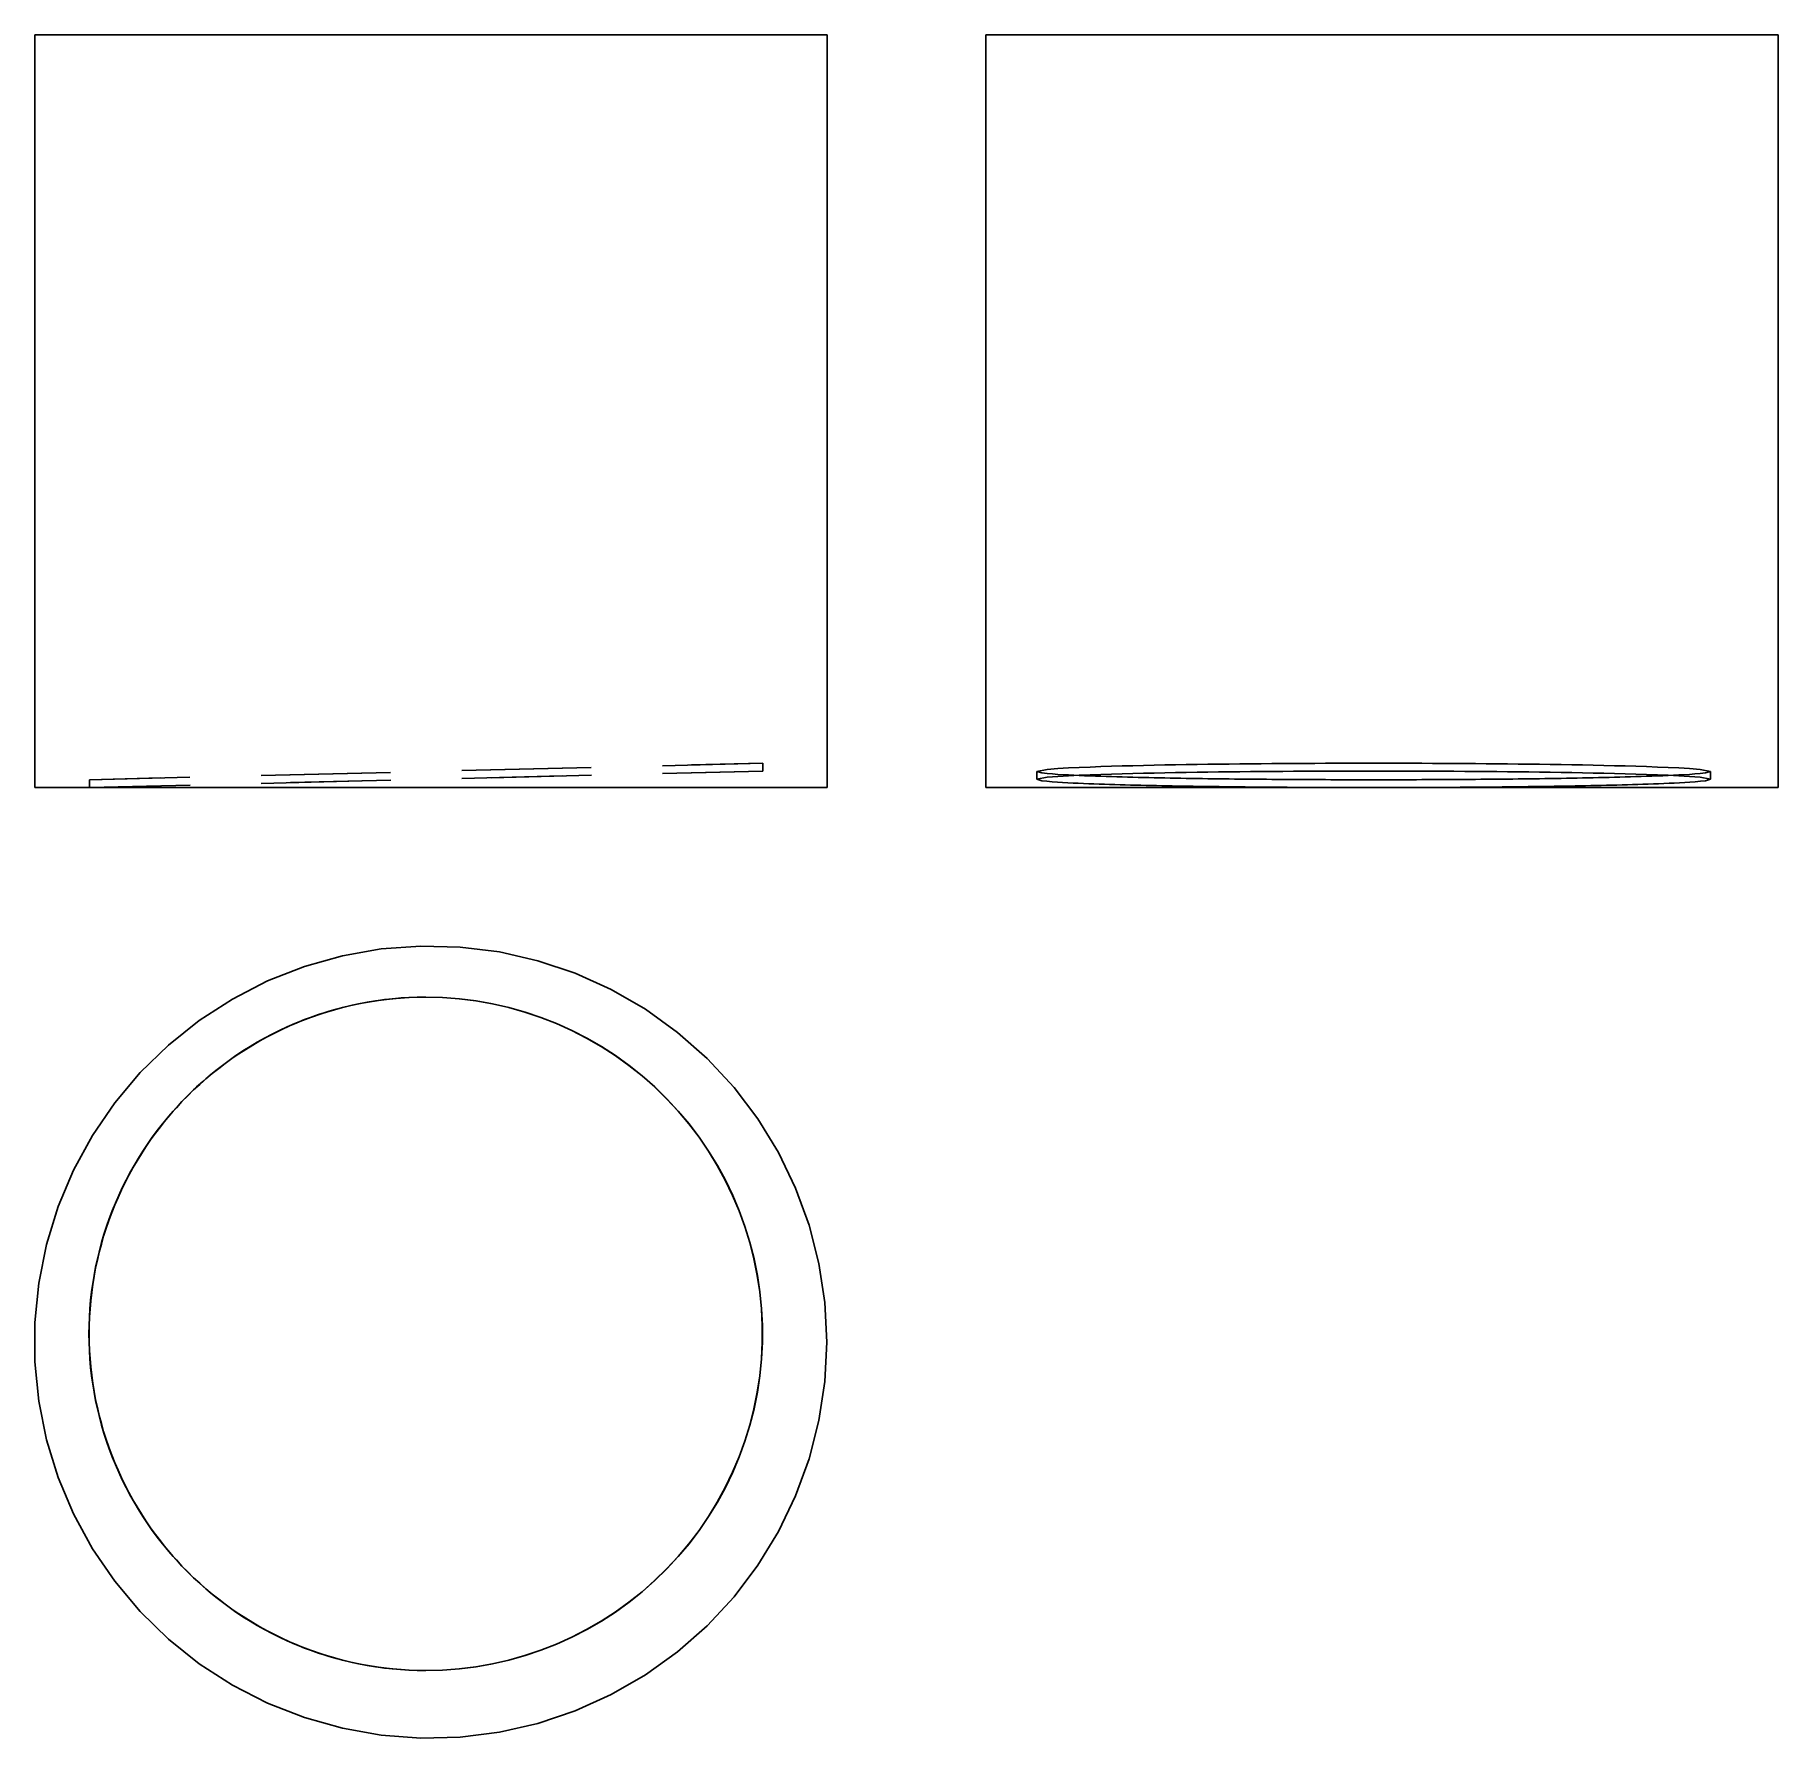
# Model space of a CAD drawing. Extents: x 0 to 1.74, y 0 to 1.7.
import ezdxf

# ---------------------------------------------------------------- set-up
doc = ezdxf.new("R2010")
doc.units = 0
doc.linetypes.add('HIDDEN', pattern=[0.039474, 0.026329, -0.013145])
for name, color, linetype in [('FRONT', 7, 'CONTINUOUS'), ('FRONT_HID', 7, 'HIDDEN'), ('LEFT', 7, 'CONTINUOUS'), ('LEFT_HID', 7, 'HIDDEN'), ('TOP', 7, 'CONTINUOUS'), ('TOP_HID', 7, 'HIDDEN')]:
    doc.layers.add(name, color=color, linetype=linetype)

msp = doc.modelspace()

# ---------------------------------------------------------------- linework, layer by layer
at = {"layer": 'FRONT'}
for p, q in [((0.789474, 1.697123), (0, 1.697123)), ((0, 1.697123), (0, 0.947123)), ((0.789474, 0.947123), (0.789474, 1.697123)), ((0.789474, 0.947123), (0, 0.947123))]:
    msp.add_line(p, q, dxfattribs=at)
at = {"layer": 'FRONT_HID', "linetype": 'HIDDEN'}
for p, q in [((0.054395, 0.954931), (0.725245, 0.971399)), ((0.725245, 0.971399), (0.054395, 0.954931)), ((0.054688, 0.947123), (0.725437, 0.963589)), ((0.725437, 0.963589), (0.054688, 0.947123)), ((0.725245, 0.971399), (0.725437, 0.963589)), ((0.054586, 0.947123), (0.054395, 0.954931)), ((0.054687, 0.947123), (0.054586, 0.947123)), ((0.054586, 0.947123), (0.054687, 0.947123))]:
    msp.add_line(p, q, dxfattribs=at)
at = {"layer": 'LEFT'}
for p, q in [((0.947368, 1.697123), (1.736842, 1.697123)), ((0.947368, 1.697123), (0.947368, 0.947123)), ((1.736842, 1.697123), (1.736842, 0.947123)), ((0.947368, 0.947123), (1.736842, 0.947123))]:
    msp.add_line(p, q, dxfattribs=at)
at = {"layer": 'LEFT_HID', "linetype": 'HIDDEN'}
for p, q in [((1.342105, 1.697123), (0.947368, 1.697123)), ((1.736842, 1.697123), (1.342105, 1.697123)), ((0.998345, 0.963165), (1.008659, 0.965191)), ((1.003361, 0.961746), (0.998345, 0.963165)), ((0.998345, 0.963165), (0.998345, 0.955355)), ((0.998345, 0.955355), (1.008659, 0.957381)), ((1.003231, 0.953955), (0.998345, 0.955355)), ((1.008659, 0.961139), (1.003361, 0.961746)), ((1.008659, 0.965191), (1.019292, 0.966029)), ((1.013972, 0.960681), (1.008659, 0.961139)), ((1.008659, 0.957381), (1.019292, 0.958219)), ((1.019292, 0.960301), (1.013972, 0.960681)), ((1.019292, 0.966029), (1.02994, 0.966653)), ((1.024615, 0.959971), (1.019292, 0.960301)), ((1.019292, 0.958219), (1.02994, 0.958843)), ((1.02994, 0.959677), (1.024615, 0.959971)), ((1.02994, 0.966653), (1.040594, 0.967165)), ((1.035266, 0.95941), (1.02994, 0.959677)), ((1.02994, 0.958843), (1.040594, 0.959355)), ((1.040594, 0.959165), (1.035266, 0.95941)), ((1.040594, 0.967165), (1.051251, 0.967603)), ((1.040594, 0.959355), (1.051251, 0.959793)), ((1.045922, 0.958938), (1.040594, 0.959165)), ((1.051251, 0.958727), (1.045922, 0.958938)), ((1.051251, 0.967603), (1.061911, 0.967987)), ((1.051251, 0.959793), (1.061911, 0.960177)), ((1.056581, 0.958529), (1.051251, 0.958727)), ((1.061911, 0.958342), (1.056581, 0.958529)), ((1.061911, 0.967987), (1.072572, 0.96833)), ((1.061911, 0.960177), (1.072572, 0.96052)), ((1.067241, 0.958166), (1.061911, 0.958342)), ((1.072572, 0.958), (1.067241, 0.958166)), ((1.072572, 0.96833), (1.083234, 0.968639)), ((1.072572, 0.96052), (1.083234, 0.960829)), ((1.077902, 0.957841), (1.072572, 0.958)), ((1.083234, 0.957691), (1.077902, 0.957841)), ((1.083234, 0.968639), (1.093896, 0.96892)), ((1.083234, 0.960829), (1.093896, 0.96111)), ((1.088565, 0.957547), (1.083234, 0.957691)), ((1.093896, 0.95741), (1.088565, 0.957547)), ((1.093896, 0.96892), (1.10456, 0.969176)), ((1.093896, 0.96111), (1.10456, 0.961366)), ((1.099228, 0.957279), (1.093896, 0.95741)), ((1.104559, 0.957154), (1.099228, 0.957279)), ((1.109891, 0.957034), (1.104559, 0.957154)), ((1.10456, 0.969176), (1.115223, 0.969411)), ((1.10456, 0.961366), (1.115223, 0.961601)), ((1.115223, 0.956919), (1.109891, 0.957034)), ((1.115223, 0.969411), (1.125887, 0.969626)), ((1.115223, 0.961601), (1.125887, 0.961816)), ((1.120555, 0.956809), (1.115223, 0.956919)), ((1.125887, 0.956704), (1.120555, 0.956809)), ((1.125887, 0.969626), (1.136552, 0.969825)), ((1.125887, 0.961816), (1.136552, 0.962015)), ((1.13122, 0.956602), (1.125887, 0.956704)), ((1.136552, 0.956505), (1.13122, 0.956602)), ((1.136552, 0.969825), (1.147217, 0.970007)), ((1.136552, 0.962015), (1.147217, 0.962197)), ((1.141884, 0.956412), (1.136552, 0.956505)), ((1.147217, 0.956322), (1.141884, 0.956412)), ((1.147217, 0.970007), (1.157882, 0.970176)), ((1.147217, 0.962197), (1.157882, 0.962365)), ((1.152549, 0.956237), (1.147217, 0.956322)), ((1.157882, 0.956154), (1.152549, 0.956237)), ((1.157882, 0.970176), (1.168547, 0.97033)), ((1.157882, 0.962365), (1.168547, 0.96252)), ((1.163214, 0.956075), (1.157882, 0.956154)), ((1.168547, 0.956), (1.163214, 0.956075)), ((1.168547, 0.97033), (1.179213, 0.970472)), ((1.168547, 0.96252), (1.179213, 0.962662)), ((1.17388, 0.955927), (1.168547, 0.956)), ((1.179212, 0.955858), (1.17388, 0.955927)), ((1.184545, 0.955791), (1.179212, 0.955858)), ((1.179213, 0.970472), (1.189878, 0.970602)), ((1.179213, 0.962662), (1.189878, 0.962792)), ((1.189878, 0.955728), (1.184545, 0.955791)), ((1.189878, 0.970602), (1.200544, 0.970721)), ((1.189878, 0.962792), (1.200544, 0.962911)), ((1.195211, 0.955667), (1.189878, 0.955728)), ((1.200544, 0.955609), (1.195211, 0.955667)), ((1.200544, 0.970721), (1.21121, 0.970829)), ((1.200544, 0.962911), (1.21121, 0.963019)), ((1.205877, 0.955553), (1.200544, 0.955609)), ((1.21121, 0.955501), (1.205877, 0.955553)), ((1.21121, 0.970829), (1.221876, 0.970927)), ((1.21121, 0.963019), (1.221876, 0.963117)), ((1.216543, 0.955451), (1.21121, 0.955501)), ((1.221876, 0.955403), (1.216543, 0.955451)), ((1.221876, 0.970927), (1.232542, 0.971015)), ((1.221876, 0.963117), (1.232542, 0.963205)), ((1.227209, 0.955358), (1.221876, 0.955403)), ((1.232542, 0.955315), (1.227209, 0.955358)), ((1.232542, 0.971015), (1.243208, 0.971093)), ((1.232542, 0.963205), (1.243208, 0.963283)), ((1.237875, 0.955275), (1.232542, 0.955315)), ((1.243208, 0.955237), (1.237875, 0.955275)), ((1.243208, 0.971093), (1.253874, 0.971162)), ((1.243208, 0.963283), (1.253874, 0.963352)), ((1.253874, 0.971162), (1.26454, 0.971221)), ((1.253874, 0.963352), (1.26454, 0.963411)), ((1.26454, 0.971221), (1.275206, 0.971272)), ((1.26454, 0.963411), (1.275206, 0.963462)), ((1.275206, 0.971272), (1.285872, 0.971314)), ((1.275206, 0.963462), (1.285872, 0.963504)), ((1.285872, 0.971314), (1.296539, 0.971348)), ((1.285872, 0.963504), (1.296539, 0.963538)), ((1.296539, 0.971348), (1.307205, 0.971373)), ((1.296539, 0.963538), (1.307205, 0.963563)), ((1.307205, 0.971373), (1.317871, 0.97139)), ((1.307205, 0.963563), (1.317871, 0.96358)), ((1.317871, 0.97139), (1.328538, 0.971398)), ((1.317871, 0.96358), (1.328538, 0.963588)), ((1.328538, 0.971398), (1.339204, 0.971398)), ((1.328538, 0.963588), (1.339204, 0.963588)), ((1.339204, 0.971398), (1.349871, 0.97139)), ((1.339204, 0.963588), (1.349871, 0.96358)), ((1.349871, 0.97139), (1.360537, 0.971373)), ((1.349871, 0.96358), (1.360537, 0.963563)), ((1.360537, 0.971373), (1.371203, 0.971348)), ((1.360537, 0.963563), (1.371203, 0.963538)), ((1.371203, 0.971348), (1.38187, 0.971314)), ((1.371203, 0.963538), (1.38187, 0.963504)), ((1.38187, 0.971314), (1.392536, 0.971272)), ((1.38187, 0.963504), (1.392536, 0.963462)), ((1.392536, 0.971272), (1.403202, 0.971221)), ((1.392536, 0.963462), (1.403202, 0.963411)), ((1.403202, 0.971221), (1.413868, 0.971162)), ((1.403202, 0.963411), (1.413868, 0.963352)), ((1.413868, 0.971162), (1.424534, 0.971093)), ((1.413868, 0.963352), (1.424534, 0.963283)), ((1.424534, 0.971093), (1.435201, 0.971015)), ((1.424534, 0.963283), (1.435201, 0.963205)), ((1.429867, 0.955275), (1.424534, 0.955237)), ((1.435201, 0.955315), (1.429867, 0.955275)), ((1.435201, 0.971015), (1.445867, 0.970927)), ((1.435201, 0.963205), (1.445867, 0.963117)), ((1.440534, 0.955358), (1.435201, 0.955315)), ((1.445867, 0.955403), (1.440534, 0.955358)), ((1.445867, 0.970927), (1.456532, 0.970829)), ((1.445867, 0.963117), (1.456532, 0.963019)), ((1.451199, 0.955451), (1.445867, 0.955403)), ((1.456532, 0.955501), (1.451199, 0.955451)), ((1.456532, 0.970829), (1.467198, 0.970721)), ((1.456532, 0.963019), (1.467198, 0.962911)), ((1.461865, 0.955553), (1.456532, 0.955501)), ((1.467198, 0.955609), (1.461865, 0.955553)), ((1.467198, 0.970721), (1.477864, 0.970602)), ((1.467198, 0.962911), (1.477864, 0.962792)), ((1.472531, 0.955667), (1.467198, 0.955609)), ((1.477864, 0.955728), (1.472531, 0.955667)), ((1.477864, 0.970602), (1.48853, 0.970472)), ((1.477864, 0.962792), (1.48853, 0.962662)), ((1.483197, 0.955791), (1.477864, 0.955728)), ((1.48853, 0.955858), (1.483197, 0.955791)), ((1.48853, 0.970472), (1.499195, 0.97033)), ((1.48853, 0.962662), (1.499195, 0.96252)), ((1.493862, 0.955927), (1.48853, 0.955858)), ((1.499195, 0.956), (1.493862, 0.955927)), ((1.499195, 0.97033), (1.50986, 0.970176)), ((1.499195, 0.96252), (1.50986, 0.962365)), ((1.504528, 0.956075), (1.499195, 0.956)), ((1.50986, 0.956154), (1.504528, 0.956075)), ((1.50986, 0.970176), (1.520525, 0.970007)), ((1.50986, 0.962365), (1.520525, 0.962197)), ((1.515193, 0.956237), (1.50986, 0.956154)), ((1.520525, 0.956322), (1.515193, 0.956237)), ((1.520525, 0.970007), (1.53119, 0.969825)), ((1.520525, 0.962197), (1.53119, 0.962015)), ((1.525858, 0.956412), (1.520525, 0.956322)), ((1.53119, 0.956505), (1.525858, 0.956412)), ((1.53119, 0.969825), (1.541855, 0.969626)), ((1.53119, 0.962015), (1.541855, 0.961816)), ((1.536522, 0.956602), (1.53119, 0.956505)), ((1.541855, 0.956704), (1.536522, 0.956602)), ((1.541855, 0.969626), (1.552519, 0.969411)), ((1.541855, 0.961816), (1.552519, 0.961601)), ((1.547187, 0.956809), (1.541855, 0.956704)), ((1.552519, 0.956919), (1.547187, 0.956809)), ((1.552519, 0.969411), (1.563183, 0.969176)), ((1.552519, 0.961601), (1.563183, 0.961366)), ((1.557851, 0.957034), (1.552519, 0.956919)), ((1.563183, 0.957154), (1.557851, 0.957034)), ((1.563183, 0.969176), (1.573846, 0.96892)), ((1.563183, 0.961366), (1.573846, 0.96111)), ((1.568514, 0.957279), (1.563183, 0.957154)), ((1.573846, 0.95741), (1.568514, 0.957279)), ((1.573846, 0.96892), (1.584509, 0.968639)), ((1.573846, 0.96111), (1.584509, 0.960829)), ((1.579177, 0.957547), (1.573846, 0.95741)), ((1.584509, 0.957691), (1.579177, 0.957547)), ((1.584509, 0.968639), (1.59517, 0.96833)), ((1.584509, 0.960829), (1.59517, 0.96052)), ((1.58984, 0.957841), (1.584509, 0.957691)), ((1.59517, 0.958), (1.58984, 0.957841)), ((1.59517, 0.96833), (1.605831, 0.967987)), ((1.59517, 0.96052), (1.605831, 0.960177)), ((1.600501, 0.958166), (1.59517, 0.958)), ((1.605831, 0.958342), (1.600501, 0.958166)), ((1.605831, 0.967987), (1.616491, 0.967603)), ((1.605831, 0.960177), (1.616491, 0.959793)), ((1.611161, 0.958529), (1.605831, 0.958342)), ((1.616491, 0.958727), (1.611161, 0.958529)), ((1.616491, 0.967603), (1.627148, 0.967165)), ((1.616491, 0.959793), (1.627148, 0.959355)), ((1.62182, 0.958938), (1.616491, 0.958727)), ((1.627148, 0.959165), (1.62182, 0.958938)), ((1.627148, 0.967165), (1.637802, 0.966653)), ((1.632476, 0.95941), (1.627148, 0.959165)), ((1.627148, 0.959355), (1.637802, 0.958843)), ((1.637802, 0.959677), (1.632476, 0.95941)), ((1.637802, 0.966653), (1.64845, 0.966029)), ((1.643127, 0.959971), (1.637802, 0.959677)), ((1.637802, 0.958843), (1.64845, 0.958219)), ((1.64845, 0.960301), (1.643127, 0.959971)), ((1.64845, 0.966029), (1.659083, 0.965191)), ((1.65377, 0.960681), (1.64845, 0.960301)), ((1.64845, 0.958219), (1.659083, 0.957381)), ((1.659083, 0.961139), (1.65377, 0.960681)), ((1.659083, 0.965191), (1.669397, 0.963165)), ((1.664381, 0.961746), (1.659083, 0.961139)), ((1.659083, 0.957381), (1.669397, 0.955355)), ((1.669397, 0.963165), (1.664381, 0.961746)), ((1.669397, 0.955355), (1.664511, 0.953955)), ((1.669397, 0.963165), (1.669397, 0.955355)), ((1.342105, 0.947123), (0.947368, 0.947123)), ((1.008399, 0.953354), (1.003231, 0.953955)), ((1.013581, 0.952902), (1.008399, 0.953354)), ((1.01877, 0.952526), (1.013581, 0.952902)), ((1.023963, 0.952199), (1.01877, 0.952526)), ((1.029157, 0.951908), (1.023963, 0.952199)), ((1.034353, 0.951644), (1.029157, 0.951908)), ((1.039549, 0.951401), (1.034353, 0.951644)), ((1.044747, 0.951177), (1.039549, 0.951401)), ((1.049945, 0.950967), (1.044747, 0.951177)), ((1.055144, 0.950771), (1.049945, 0.950967)), ((1.060343, 0.950586), (1.055144, 0.950771)), ((1.065543, 0.950411), (1.060343, 0.950586)), ((1.070743, 0.950246), (1.065543, 0.950411)), ((1.075943, 0.950088), (1.070743, 0.950246)), ((1.081143, 0.949939), (1.075943, 0.950088)), ((1.086344, 0.949796), (1.081143, 0.949939)), ((1.091544, 0.94966), (1.086344, 0.949796)), ((1.096745, 0.949529), (1.091544, 0.94966)), ((1.101946, 0.949404), (1.096745, 0.949529)), ((1.107147, 0.949285), (1.101946, 0.949404)), ((1.112348, 0.94917), (1.107147, 0.949285)), ((1.11755, 0.94906), (1.112348, 0.94917)), ((1.122751, 0.948955), (1.11755, 0.94906)), ((1.127953, 0.948854), (1.122751, 0.948955)), ((1.133154, 0.948756), (1.127953, 0.948854)), ((1.138356, 0.948663), (1.133154, 0.948756)), ((1.143558, 0.948573), (1.138356, 0.948663)), ((1.148759, 0.948487), (1.143558, 0.948573)), ((1.153961, 0.948404), (1.148759, 0.948487)), ((1.159163, 0.948325), (1.153961, 0.948404)), ((1.164365, 0.948249), (1.159163, 0.948325)), ((1.169567, 0.948175), (1.164365, 0.948249)), ((1.174769, 0.948105), (1.169567, 0.948175)), ((1.179971, 0.948038), (1.174769, 0.948105)), ((1.185173, 0.947973), (1.179971, 0.948038)), ((1.190375, 0.947912), (1.185173, 0.947973)), ((1.195577, 0.947853), (1.190375, 0.947912)), ((1.20078, 0.947796), (1.195577, 0.947853)), ((1.205982, 0.947742), (1.20078, 0.947796)), ((1.211184, 0.947691), (1.205982, 0.947742)), ((1.216386, 0.947642), (1.211184, 0.947691)), ((1.221589, 0.947595), (1.216386, 0.947642)), ((1.226791, 0.947551), (1.221589, 0.947595)), ((1.231993, 0.947509), (1.226791, 0.947551)), ((1.237195, 0.94747), (1.231993, 0.947509)), ((1.242398, 0.947432), (1.237195, 0.94747)), ((1.2476, 0.947397), (1.242398, 0.947432)), ((1.248541, 0.955201), (1.243208, 0.955237)), ((1.252803, 0.947365), (1.2476, 0.947397)), ((1.253874, 0.955168), (1.248541, 0.955201)), ((1.258005, 0.947334), (1.252803, 0.947365)), ((1.259207, 0.955137), (1.253874, 0.955168)), ((1.263207, 0.947305), (1.258005, 0.947334)), ((1.26454, 0.955108), (1.259207, 0.955137)), ((1.26841, 0.947279), (1.263207, 0.947305)), ((1.269873, 0.955082), (1.26454, 0.955108)), ((1.273612, 0.947254), (1.26841, 0.947279)), ((1.275206, 0.955058), (1.269873, 0.955082)), ((1.278815, 0.947232), (1.273612, 0.947254)), ((1.280539, 0.955035), (1.275206, 0.955058)), ((1.284017, 0.947212), (1.278815, 0.947232)), ((1.285872, 0.955015), (1.280539, 0.955035)), ((1.28922, 0.947194), (1.284017, 0.947212)), ((1.291206, 0.954998), (1.285872, 0.955015)), ((1.294422, 0.947178), (1.28922, 0.947194)), ((1.296539, 0.954982), (1.291206, 0.954998)), ((1.299624, 0.947164), (1.294422, 0.947178)), ((1.301872, 0.954968), (1.296539, 0.954982)), ((1.304827, 0.947151), (1.299624, 0.947164)), ((1.307205, 0.954957), (1.301872, 0.954968)), ((1.310029, 0.947141), (1.304827, 0.947151)), ((1.312538, 0.954947), (1.307205, 0.954957)), ((1.315232, 0.947133), (1.310029, 0.947141)), ((1.317871, 0.95494), (1.312538, 0.954947)), ((1.320434, 0.947127), (1.315232, 0.947133)), ((1.323205, 0.954935), (1.317871, 0.95494)), ((1.325637, 0.947123), (1.320434, 0.947127)), ((1.328538, 0.954932), (1.323205, 0.954935)), ((1.325637, 0.947123), (1.333871, 0.947123)), ((1.342105, 0.947123), (1.325637, 0.947123)), ((1.333871, 0.954931), (1.328538, 0.954932)), ((1.339204, 0.954932), (1.333871, 0.954931)), ((1.333871, 0.947123), (1.342105, 0.947123)), ((1.344537, 0.954935), (1.339204, 0.954932)), ((1.347308, 0.947127), (1.342105, 0.947123)), ((1.736842, 0.947123), (1.342105, 0.947123)), ((1.349871, 0.95494), (1.344537, 0.954935)), ((1.35251, 0.947133), (1.347308, 0.947127)), ((1.355204, 0.954947), (1.349871, 0.95494)), ((1.357713, 0.947141), (1.35251, 0.947133)), ((1.360537, 0.954957), (1.355204, 0.954947)), ((1.362915, 0.947151), (1.357713, 0.947141)), ((1.36587, 0.954968), (1.360537, 0.954957)), ((1.368118, 0.947164), (1.362915, 0.947151)), ((1.371203, 0.954982), (1.36587, 0.954968)), ((1.37332, 0.947178), (1.368118, 0.947164)), ((1.376536, 0.954998), (1.371203, 0.954982)), ((1.378523, 0.947194), (1.37332, 0.947178)), ((1.38187, 0.955015), (1.376536, 0.954998)), ((1.383725, 0.947212), (1.378523, 0.947194)), ((1.387203, 0.955035), (1.38187, 0.955015)), ((1.388927, 0.947232), (1.383725, 0.947212)), ((1.392536, 0.955058), (1.387203, 0.955035)), ((1.39413, 0.947254), (1.388927, 0.947232)), ((1.397869, 0.955082), (1.392536, 0.955058)), ((1.399332, 0.947279), (1.39413, 0.947254)), ((1.403202, 0.955108), (1.397869, 0.955082)), ((1.404535, 0.947305), (1.399332, 0.947279)), ((1.408535, 0.955137), (1.403202, 0.955108)), ((1.409737, 0.947334), (1.404535, 0.947305)), ((1.413868, 0.955168), (1.408535, 0.955137)), ((1.414939, 0.947365), (1.409737, 0.947334)), ((1.419201, 0.955201), (1.413868, 0.955168)), ((1.420142, 0.947397), (1.414939, 0.947365)), ((1.424534, 0.955237), (1.419201, 0.955201)), ((1.425344, 0.947432), (1.420142, 0.947397)), ((1.430547, 0.94747), (1.425344, 0.947432)), ((1.435749, 0.947509), (1.430547, 0.94747)), ((1.440951, 0.947551), (1.435749, 0.947509)), ((1.446154, 0.947595), (1.440951, 0.947551)), ((1.451356, 0.947642), (1.446154, 0.947595)), ((1.456558, 0.947691), (1.451356, 0.947642)), ((1.46176, 0.947742), (1.456558, 0.947691)), ((1.466962, 0.947796), (1.46176, 0.947742)), ((1.472165, 0.947853), (1.466962, 0.947796)), ((1.477367, 0.947912), (1.472165, 0.947853)), ((1.482569, 0.947973), (1.477367, 0.947912)), ((1.487771, 0.948038), (1.482569, 0.947973)), ((1.492973, 0.948105), (1.487771, 0.948038)), ((1.498175, 0.948175), (1.492973, 0.948105)), ((1.503377, 0.948249), (1.498175, 0.948175)), ((1.508579, 0.948325), (1.503377, 0.948249)), ((1.513781, 0.948404), (1.508579, 0.948325)), ((1.518983, 0.948487), (1.513781, 0.948404)), ((1.524184, 0.948573), (1.518983, 0.948487)), ((1.529386, 0.948663), (1.524184, 0.948573)), ((1.534588, 0.948756), (1.529386, 0.948663)), ((1.539789, 0.948854), (1.534588, 0.948756)), ((1.544991, 0.948955), (1.539789, 0.948854)), ((1.550192, 0.94906), (1.544991, 0.948955)), ((1.555394, 0.94917), (1.550192, 0.94906)), ((1.560595, 0.949285), (1.555394, 0.94917)), ((1.565796, 0.949404), (1.560595, 0.949285)), ((1.570997, 0.949529), (1.565796, 0.949404)), ((1.576198, 0.94966), (1.570997, 0.949529)), ((1.581398, 0.949796), (1.576198, 0.94966)), ((1.586599, 0.949939), (1.581398, 0.949796)), ((1.591799, 0.950088), (1.586599, 0.949939)), ((1.596999, 0.950246), (1.591799, 0.950088)), ((1.602199, 0.950411), (1.596999, 0.950246)), ((1.607399, 0.950586), (1.602199, 0.950411)), ((1.612598, 0.950771), (1.607399, 0.950586)), ((1.617797, 0.950967), (1.612598, 0.950771)), ((1.622995, 0.951177), (1.617797, 0.950967)), ((1.628193, 0.951401), (1.622995, 0.951177)), ((1.633389, 0.951644), (1.628193, 0.951401)), ((1.638585, 0.951908), (1.633389, 0.951644)), ((1.64378, 0.952199), (1.638585, 0.951908)), ((1.648972, 0.952526), (1.64378, 0.952199)), ((1.654161, 0.952902), (1.648972, 0.952526)), ((1.659343, 0.953354), (1.654161, 0.952902)), ((1.664511, 0.953955), (1.659343, 0.953354))]:
    msp.add_line(p, q, dxfattribs=at)
at = {"layer": 'TOP'}
for p, q in [((0.345163, 0.786288), (0.306409, 0.779454)), ((0.384405, 0.789228), (0.345163, 0.786288)), ((0.423745, 0.788247), (0.384405, 0.789228)), ((0.462791, 0.783354), (0.423745, 0.788247)), ((0.501157, 0.774597), (0.462791, 0.783354)), ((0.268528, 0.768796), (0.231896, 0.754419)), ((0.306409, 0.779454), (0.268528, 0.768796)), ((0.53846, 0.762064), (0.501157, 0.774597)), ((0.231896, 0.754419), (0.196878, 0.736466)), ((0.574329, 0.745879), (0.53846, 0.762064)), ((0.196878, 0.736466), (0.163821, 0.715116)), ((0.608409, 0.726203), (0.574329, 0.745879)), ((0.163821, 0.715116), (0.133054, 0.69058)), ((0.640361, 0.703232), (0.608409, 0.726203)), ((0.669866, 0.677193), (0.640361, 0.703232)), ((0.133054, 0.69058), (0.104884, 0.663103)), ((0.104884, 0.663103), (0.079589, 0.632958)), ((0.696632, 0.648346), (0.669866, 0.677193)), ((0.720393, 0.616977), (0.696632, 0.648346)), ((0.079589, 0.632958), (0.057421, 0.600444)), ((0.740913, 0.583399), (0.720393, 0.616977)), ((0.057421, 0.600444), (0.038601, 0.565884)), ((0.757987, 0.547944), (0.740913, 0.583399)), ((0.038601, 0.565884), (0.023315, 0.529622)), ((0.771446, 0.510965), (0.757987, 0.547944)), ((0.023315, 0.529622), (0.011716, 0.492018)), ((0.781156, 0.47283), (0.771446, 0.510965)), ((0.011716, 0.492018), (0.003918, 0.453447)), ((0.787021, 0.433917), (0.781156, 0.47283)), ((0.003918, 0.453447), (0, 0.41429)), ((0.788983, 0.394614), (0.787021, 0.433917)), ((0, 0.41429), (0, 0.374938)), ((0.787021, 0.355311), (0.788983, 0.394614)), ((0, 0.374938), (0.003918, 0.335782)), ((0.781156, 0.316399), (0.787021, 0.355311)), ((0.003918, 0.335782), (0.011716, 0.29721)), ((0.771446, 0.278263), (0.781156, 0.316399)), ((0.011716, 0.29721), (0.023315, 0.259606)), ((0.757987, 0.241285), (0.771446, 0.278263)), ((0.023315, 0.259606), (0.038601, 0.223344)), ((0.740913, 0.20583), (0.757987, 0.241285)), ((0.038601, 0.223344), (0.057421, 0.188784)), ((0.720393, 0.172251), (0.740913, 0.20583)), ((0.057421, 0.188784), (0.079589, 0.15627)), ((0.696632, 0.140882), (0.720393, 0.172251)), ((0.079589, 0.15627), (0.104884, 0.126125)), ((0.669866, 0.112035), (0.696632, 0.140882)), ((0.104884, 0.126125), (0.133054, 0.098648)), ((0.640361, 0.085996), (0.669866, 0.112035)), ((0.133054, 0.098648), (0.163821, 0.074112)), ((0.163821, 0.074112), (0.196878, 0.052762)), ((0.608409, 0.063025), (0.640361, 0.085996)), ((0.196878, 0.052762), (0.231896, 0.034809)), ((0.574329, 0.043349), (0.608409, 0.063025)), ((0.231896, 0.034809), (0.268528, 0.020432)), ((0.53846, 0.027164), (0.574329, 0.043349)), ((0.268528, 0.020432), (0.306409, 0.009774)), ((0.501157, 0.014631), (0.53846, 0.027164)), ((0.306409, 0.009774), (0.345163, 0.002941)), ((0.345163, 0.002941), (0.384405, 0)), ((0.384405, 0), (0.423745, 0.000981)), ((0.423745, 0.000981), (0.462791, 0.005874)), ((0.462791, 0.005874), (0.501157, 0.014631))]:
    msp.add_line(p, q, dxfattribs=at)
at = {"layer": 'TOP_HID', "linetype": 'HIDDEN'}
for p, q in [((0.306549, 0.727996), (0.314679, 0.72996)), ((0.308008, 0.728317), (0.316019, 0.73022)), ((0.314679, 0.72996), (0.322856, 0.73172)), ((0.316019, 0.73022), (0.324073, 0.731926)), ((0.322856, 0.73172), (0.331075, 0.733276)), ((0.324073, 0.731926), (0.332168, 0.733434)), ((0.331075, 0.733276), (0.339329, 0.734626)), ((0.332168, 0.733434), (0.340297, 0.734742)), ((0.339329, 0.734626), (0.347615, 0.73577)), ((0.340297, 0.734742), (0.348455, 0.735851)), ((0.347615, 0.73577), (0.355927, 0.736707)), ((0.348455, 0.735851), (0.356639, 0.736759)), ((0.355927, 0.736707), (0.364259, 0.737436)), ((0.356639, 0.736759), (0.364842, 0.737465)), ((0.364259, 0.737436), (0.372607, 0.737957)), ((0.364842, 0.737465), (0.37306, 0.73797)), ((0.372607, 0.737957), (0.380966, 0.73827)), ((0.37306, 0.73797), (0.381288, 0.738274)), ((0.380966, 0.73827), (0.389329, 0.738375)), ((0.381288, 0.738274), (0.389521, 0.738375)), ((0.389329, 0.738375), (0.406051, 0.737957)), ((0.389329, 0.738375), (0.389521, 0.738375)), ((0.389521, 0.738375), (0.406243, 0.737957)), ((0.406051, 0.737957), (0.422732, 0.736707)), ((0.406243, 0.737957), (0.422924, 0.736707)), ((0.422732, 0.736707), (0.439329, 0.734626)), ((0.422924, 0.736707), (0.439521, 0.734626)), ((0.439329, 0.734626), (0.455802, 0.73172)), ((0.439521, 0.734626), (0.455994, 0.73172)), ((0.455802, 0.73172), (0.47211, 0.727996)), ((0.455994, 0.73172), (0.472301, 0.727996)), ((0.253576, 0.709582), (0.261143, 0.712828)), ((0.259022, 0.712021), (0.266769, 0.715175)), ((0.261143, 0.712828), (0.268788, 0.715886)), ((0.266769, 0.715175), (0.274592, 0.718134)), ((0.268788, 0.715886), (0.276505, 0.718756)), ((0.274592, 0.718134), (0.282486, 0.720898)), ((0.276505, 0.718756), (0.28429, 0.721435)), ((0.282486, 0.720898), (0.290447, 0.723464)), ((0.28429, 0.721435), (0.292139, 0.723923)), ((0.290447, 0.723464), (0.29847, 0.725831)), ((0.292139, 0.723923), (0.300047, 0.726217)), ((0.29847, 0.725831), (0.306549, 0.727996)), ((0.300047, 0.726217), (0.308008, 0.728317)), ((0.47211, 0.727996), (0.488211, 0.723464)), ((0.472301, 0.727996), (0.488403, 0.723464)), ((0.488211, 0.723464), (0.504067, 0.718134)), ((0.488403, 0.723464), (0.504259, 0.718134)), ((0.504067, 0.718134), (0.519637, 0.712021)), ((0.504259, 0.718134), (0.519829, 0.712021)), ((0.217059, 0.690628), (0.224172, 0.694775)), ((0.221598, 0.693412), (0.228892, 0.697505)), ((0.224172, 0.694775), (0.231384, 0.698746)), ((0.228892, 0.697505), (0.236286, 0.701414)), ((0.231384, 0.698746), (0.238692, 0.70254)), ((0.236286, 0.701414), (0.243776, 0.705139)), ((0.238692, 0.70254), (0.246091, 0.706152)), ((0.243776, 0.705139), (0.251356, 0.708675)), ((0.246091, 0.706152), (0.253576, 0.709582)), ((0.251356, 0.708675), (0.259022, 0.712021)), ((0.519637, 0.712021), (0.534883, 0.705139)), ((0.519829, 0.712021), (0.535074, 0.705139)), ((0.534883, 0.705139), (0.549766, 0.697505)), ((0.535074, 0.705139), (0.549958, 0.697505)), ((0.549766, 0.697505), (0.564251, 0.689138)), ((0.549958, 0.697505), (0.564443, 0.689138)), ((0.193508, 0.675261), (0.200358, 0.68006)), ((0.196361, 0.677156), (0.20315, 0.681816)), ((0.200358, 0.68006), (0.207326, 0.684687)), ((0.20315, 0.681816), (0.21005, 0.686307)), ((0.207326, 0.684687), (0.214408, 0.689138)), ((0.21005, 0.686307), (0.217059, 0.690628)), ((0.214408, 0.689138), (0.221598, 0.693412)), ((0.564251, 0.689138), (0.578301, 0.68006)), ((0.564443, 0.689138), (0.578492, 0.68006)), ((0.578301, 0.68006), (0.59188, 0.670293)), ((0.578492, 0.68006), (0.592072, 0.670293)), ((0.170412, 0.656896), (0.176711, 0.662198)), ((0.173703, 0.65986), (0.180176, 0.665158)), ((0.176711, 0.662198), (0.183138, 0.667345)), ((0.180176, 0.665158), (0.186779, 0.670293)), ((0.183138, 0.667345), (0.189689, 0.672332)), ((0.186779, 0.670293), (0.193508, 0.675261)), ((0.189689, 0.672332), (0.196361, 0.677156)), ((0.59188, 0.670293), (0.604956, 0.65986)), ((0.592072, 0.670293), (0.605147, 0.65986)), ((0.149192, 0.637107), (0.155105, 0.643023)), ((0.152322, 0.640084), (0.158214, 0.645835)), ((0.155105, 0.643023), (0.161164, 0.648789)), ((0.158214, 0.645835), (0.164245, 0.65144)), ((0.161164, 0.648789), (0.167364, 0.654403)), ((0.164245, 0.65144), (0.170412, 0.656896)), ((0.167364, 0.654403), (0.173703, 0.65986)), ((0.604956, 0.65986), (0.617495, 0.648789)), ((0.605147, 0.65986), (0.617687, 0.648789)), ((0.617495, 0.648789), (0.629467, 0.637107)), ((0.617687, 0.648789), (0.629659, 0.637107)), ((0.135518, 0.621987), (0.140971, 0.628156)), ((0.137817, 0.624843), (0.143428, 0.631046)), ((0.140971, 0.628156), (0.146573, 0.63419)), ((0.143428, 0.631046), (0.149192, 0.637107)), ((0.146573, 0.63419), (0.152322, 0.640084)), ((0.629467, 0.637107), (0.640841, 0.624843)), ((0.629659, 0.637107), (0.641033, 0.624843)), ((0.120091, 0.602702), (0.125075, 0.609256)), ((0.121936, 0.605421), (0.127068, 0.612026)), ((0.125075, 0.609256), (0.130219, 0.615685)), ((0.127068, 0.612026), (0.132363, 0.618501)), ((0.130219, 0.615685), (0.135518, 0.621987)), ((0.132363, 0.618501), (0.137817, 0.624843)), ((0.640841, 0.624843), (0.651591, 0.612026)), ((0.641033, 0.624843), (0.651782, 0.612026)), ((0.651591, 0.612026), (0.661688, 0.59869)), ((0.651782, 0.612026), (0.66188, 0.59869)), ((0.107551, 0.584868), (0.112175, 0.591838)), ((0.110613, 0.589238), (0.115269, 0.596028)), ((0.112175, 0.591838), (0.116971, 0.59869)), ((0.115269, 0.596028), (0.120091, 0.602702)), ((0.116971, 0.59869), (0.121936, 0.605421)), ((0.661688, 0.59869), (0.671108, 0.584868)), ((0.66188, 0.59869), (0.671299, 0.584868)), ((0.097662, 0.568211), (0.101806, 0.575325)), ((0.098832, 0.570593), (0.103102, 0.577784)), ((0.101806, 0.575325), (0.106124, 0.582336)), ((0.103102, 0.577784), (0.107551, 0.584868)), ((0.106124, 0.582336), (0.110613, 0.589238)), ((0.671108, 0.584868), (0.679827, 0.570593)), ((0.671299, 0.584868), (0.680019, 0.570593)), ((0.087113, 0.54841), (0.090834, 0.555901)), ((0.089902, 0.553687), (0.093693, 0.560997)), ((0.090834, 0.555901), (0.094741, 0.563297)), ((0.093693, 0.560997), (0.097662, 0.568211)), ((0.094741, 0.563297), (0.098832, 0.570593)), ((0.679827, 0.570593), (0.687824, 0.555901)), ((0.680019, 0.570593), (0.688016, 0.555901)), ((0.687824, 0.555901), (0.695079, 0.540829)), ((0.688016, 0.555901), (0.695271, 0.540829)), ((0.079622, 0.531233), (0.082865, 0.538801)), ((0.080236, 0.533162), (0.083579, 0.540829)), ((0.082865, 0.538801), (0.086292, 0.546288)), ((0.083579, 0.540829), (0.087113, 0.54841)), ((0.086292, 0.546288), (0.089902, 0.553687)), ((0.695079, 0.540829), (0.701574, 0.525414)), ((0.695271, 0.540829), (0.701766, 0.525414)), ((0.073698, 0.51587), (0.076566, 0.523588)), ((0.074127, 0.51759), (0.077084, 0.525414)), ((0.076566, 0.523588), (0.079622, 0.531233)), ((0.077084, 0.525414), (0.080236, 0.533162)), ((0.701574, 0.525414), (0.707293, 0.509695)), ((0.701766, 0.525414), (0.707485, 0.509695)), ((0.068535, 0.500234), (0.071021, 0.508084)), ((0.068802, 0.501733), (0.071366, 0.509695)), ((0.071021, 0.508084), (0.073698, 0.51587)), ((0.071366, 0.509695), (0.074127, 0.51759)), ((0.707293, 0.509695), (0.712221, 0.49371)), ((0.707485, 0.509695), (0.712413, 0.49371)), ((0.064145, 0.484364), (0.066243, 0.492326)), ((0.064273, 0.48563), (0.066437, 0.49371)), ((0.066243, 0.492326), (0.068535, 0.500234)), ((0.066437, 0.49371), (0.068802, 0.501733)), ((0.712221, 0.49371), (0.716347, 0.477499)), ((0.712413, 0.49371), (0.716539, 0.477499)), ((0.058998, 0.461103), (0.060553, 0.469322)), ((0.060539, 0.468298), (0.062244, 0.476353)), ((0.060553, 0.469322), (0.062311, 0.477499)), ((0.062244, 0.476353), (0.064145, 0.484364)), ((0.062311, 0.477499), (0.064273, 0.48563)), ((0.716347, 0.477499), (0.71966, 0.461103)), ((0.716539, 0.477499), (0.719852, 0.461103)), ((0.056506, 0.444563), (0.057649, 0.452849)), ((0.056618, 0.443915), (0.057725, 0.452074)), ((0.057649, 0.452849), (0.058998, 0.461103)), ((0.057725, 0.452074), (0.059033, 0.460203)), ((0.059033, 0.460203), (0.060539, 0.468298)), ((0.71966, 0.461103), (0.722152, 0.444563)), ((0.719852, 0.461103), (0.722344, 0.444563)), ((0.054842, 0.427919), (0.05557, 0.436251)), ((0.055004, 0.427529), (0.055711, 0.435732)), ((0.05557, 0.436251), (0.056506, 0.444563)), ((0.055711, 0.435732), (0.056618, 0.443915)), ((0.722152, 0.444563), (0.723817, 0.427919)), ((0.722344, 0.444563), (0.724009, 0.427919)), ((0.054008, 0.411212), (0.054321, 0.41957)), ((0.054197, 0.411083), (0.0545, 0.419311)), ((0.054321, 0.41957), (0.054842, 0.427919)), ((0.0545, 0.419311), (0.055004, 0.427529)), ((0.723817, 0.427919), (0.72465, 0.411212)), ((0.724009, 0.427919), (0.724842, 0.411212)), ((0.053904, 0.402848), (0.054008, 0.411212)), ((0.054008, 0.394485), (0.053904, 0.402848)), ((0.054197, 0.411083), (0.054096, 0.402848)), ((0.054096, 0.402848), (0.054197, 0.394614)), ((0.054197, 0.394614), (0.054197, 0.411083)), ((0.72465, 0.411212), (0.72465, 0.394485)), ((0.724842, 0.411212), (0.724842, 0.394485)), ((0.054321, 0.386126), (0.054008, 0.394485)), ((0.0545, 0.386386), (0.054197, 0.394614)), ((0.054842, 0.377778), (0.054321, 0.386126)), ((0.055004, 0.378168), (0.0545, 0.386386)), ((0.72465, 0.394485), (0.723817, 0.377778)), ((0.724842, 0.394485), (0.724009, 0.377778)), ((0.05557, 0.369446), (0.054842, 0.377778)), ((0.055711, 0.369965), (0.055004, 0.378168)), ((0.056506, 0.361134), (0.05557, 0.369446)), ((0.056618, 0.361781), (0.055711, 0.369965)), ((0.723817, 0.377778), (0.722152, 0.361134)), ((0.724009, 0.377778), (0.722344, 0.361134)), ((0.057649, 0.352848), (0.056506, 0.361134)), ((0.057725, 0.353623), (0.056618, 0.361781)), ((0.058998, 0.344593), (0.057649, 0.352848)), ((0.059033, 0.345493), (0.057725, 0.353623)), ((0.722152, 0.361134), (0.71966, 0.344593)), ((0.722344, 0.361134), (0.719852, 0.344593)), ((0.060553, 0.336375), (0.058998, 0.344593)), ((0.060539, 0.337399), (0.059033, 0.345493)), ((0.062244, 0.329344), (0.060539, 0.337399)), ((0.062311, 0.328197), (0.060553, 0.336375)), ((0.71966, 0.344593), (0.716347, 0.328197)), ((0.719852, 0.344593), (0.716539, 0.328197)), ((0.064145, 0.321333), (0.062244, 0.329344)), ((0.064273, 0.320066), (0.062311, 0.328197)), ((0.066243, 0.313371), (0.064145, 0.321333)), ((0.066437, 0.311987), (0.064273, 0.320066)), ((0.068535, 0.305463), (0.066243, 0.313371)), ((0.716347, 0.328197), (0.712221, 0.311987)), ((0.716539, 0.328197), (0.712413, 0.311987)), ((0.068802, 0.303964), (0.066437, 0.311987)), ((0.071021, 0.297613), (0.068535, 0.305463)), ((0.071366, 0.296002), (0.068802, 0.303964)), ((0.073698, 0.289827), (0.071021, 0.297613)), ((0.074127, 0.288107), (0.071366, 0.296002)), ((0.707293, 0.296002), (0.701574, 0.280283)), ((0.707485, 0.296002), (0.701766, 0.280283)), ((0.712221, 0.311987), (0.707293, 0.296002)), ((0.712413, 0.311987), (0.707485, 0.296002)), ((0.076566, 0.282109), (0.073698, 0.289827)), ((0.077084, 0.280283), (0.074127, 0.288107)), ((0.079622, 0.274464), (0.076566, 0.282109)), ((0.080236, 0.272535), (0.077084, 0.280283)), ((0.701574, 0.280283), (0.695079, 0.264868)), ((0.701766, 0.280283), (0.695271, 0.264868)), ((0.082865, 0.266896), (0.079622, 0.274464)), ((0.083579, 0.264868), (0.080236, 0.272535)), ((0.086292, 0.259409), (0.082865, 0.266896)), ((0.087113, 0.257287), (0.083579, 0.264868)), ((0.695079, 0.264868), (0.687824, 0.249796)), ((0.695271, 0.264868), (0.688016, 0.249796)), ((0.089902, 0.252009), (0.086292, 0.259409)), ((0.090834, 0.249796), (0.087113, 0.257287)), ((0.093693, 0.2447), (0.089902, 0.252009)), ((0.094741, 0.2424), (0.090834, 0.249796)), ((0.097662, 0.237486), (0.093693, 0.2447)), ((0.687824, 0.249796), (0.679827, 0.235104)), ((0.688016, 0.249796), (0.680019, 0.235104)), ((0.098832, 0.235104), (0.094741, 0.2424)), ((0.101806, 0.230372), (0.097662, 0.237486)), ((0.103102, 0.227912), (0.098832, 0.235104)), ((0.106124, 0.223361), (0.101806, 0.230372)), ((0.107551, 0.220829), (0.103102, 0.227912)), ((0.679827, 0.235104), (0.671108, 0.220829)), ((0.680019, 0.235104), (0.671299, 0.220829)), ((0.110613, 0.216459), (0.106124, 0.223361)), ((0.112175, 0.213859), (0.107551, 0.220829)), ((0.115269, 0.209668), (0.110613, 0.216459)), ((0.116971, 0.207006), (0.112175, 0.213859)), ((0.120091, 0.202994), (0.115269, 0.209668)), ((0.671108, 0.220829), (0.661688, 0.207006)), ((0.671299, 0.220829), (0.66188, 0.207006)), ((0.121936, 0.200275), (0.116971, 0.207006)), ((0.125075, 0.196441), (0.120091, 0.202994)), ((0.127068, 0.19367), (0.121936, 0.200275)), ((0.130219, 0.190011), (0.125075, 0.196441)), ((0.132363, 0.187195), (0.127068, 0.19367)), ((0.651591, 0.19367), (0.640841, 0.180854)), ((0.651782, 0.19367), (0.641033, 0.180854)), ((0.661688, 0.207006), (0.651591, 0.19367)), ((0.66188, 0.207006), (0.651782, 0.19367)), ((0.135518, 0.18371), (0.130219, 0.190011)), ((0.137817, 0.180854), (0.132363, 0.187195)), ((0.140971, 0.177541), (0.135518, 0.18371)), ((0.143428, 0.174651), (0.137817, 0.180854)), ((0.146573, 0.171507), (0.140971, 0.177541)), ((0.149192, 0.16859), (0.143428, 0.174651)), ((0.640841, 0.180854), (0.629467, 0.16859)), ((0.641033, 0.180854), (0.629659, 0.16859)), ((0.152322, 0.165613), (0.146573, 0.171507)), ((0.155105, 0.162674), (0.149192, 0.16859)), ((0.158214, 0.159861), (0.152322, 0.165613)), ((0.161164, 0.156907), (0.155105, 0.162674)), ((0.164245, 0.154256), (0.158214, 0.159861)), ((0.167364, 0.151294), (0.161164, 0.156907)), ((0.617495, 0.156907), (0.604956, 0.145836)), ((0.617687, 0.156907), (0.605147, 0.145836)), ((0.629467, 0.16859), (0.617495, 0.156907)), ((0.629659, 0.16859), (0.617687, 0.156907)), ((0.170412, 0.148801), (0.164245, 0.154256)), ((0.173703, 0.145836), (0.167364, 0.151294)), ((0.176711, 0.143498), (0.170412, 0.148801)), ((0.180176, 0.140539), (0.173703, 0.145836)), ((0.183138, 0.138352), (0.176711, 0.143498)), ((0.186779, 0.135404), (0.180176, 0.140539)), ((0.604956, 0.145836), (0.59188, 0.135404)), ((0.605147, 0.145836), (0.592072, 0.135404)), ((0.189689, 0.133365), (0.183138, 0.138352)), ((0.193508, 0.130436), (0.186779, 0.135404)), ((0.196361, 0.128541), (0.189689, 0.133365)), ((0.200358, 0.125637), (0.193508, 0.130436)), ((0.20315, 0.123881), (0.196361, 0.128541)), ((0.207326, 0.12101), (0.200358, 0.125637)), ((0.21005, 0.11939), (0.20315, 0.123881)), ((0.578301, 0.125637), (0.564251, 0.116559)), ((0.578492, 0.125637), (0.564443, 0.116559)), ((0.59188, 0.135404), (0.578301, 0.125637)), ((0.592072, 0.135404), (0.578492, 0.125637)), ((0.214408, 0.116559), (0.207326, 0.12101)), ((0.217059, 0.115069), (0.21005, 0.11939)), ((0.221598, 0.112285), (0.214408, 0.116559)), ((0.224172, 0.110922), (0.217059, 0.115069)), ((0.228892, 0.108192), (0.221598, 0.112285)), ((0.231384, 0.10695), (0.224172, 0.110922)), ((0.236286, 0.104282), (0.228892, 0.108192)), ((0.238692, 0.103157), (0.231384, 0.10695)), ((0.243776, 0.100558), (0.236286, 0.104282)), ((0.549766, 0.108192), (0.534883, 0.100558)), ((0.549958, 0.108192), (0.535074, 0.100558)), ((0.564251, 0.116559), (0.549766, 0.108192)), ((0.564443, 0.116559), (0.549958, 0.108192)), ((0.246091, 0.099544), (0.238692, 0.103157)), ((0.251356, 0.097022), (0.243776, 0.100558)), ((0.253576, 0.096114), (0.246091, 0.099544)), ((0.259022, 0.093676), (0.251356, 0.097022)), ((0.261143, 0.092869), (0.253576, 0.096114)), ((0.266769, 0.090522), (0.259022, 0.093676)), ((0.268788, 0.089811), (0.261143, 0.092869)), ((0.274592, 0.087562), (0.266769, 0.090522)), ((0.276505, 0.086941), (0.268788, 0.089811)), ((0.282486, 0.084799), (0.274592, 0.087562)), ((0.28429, 0.084261), (0.276505, 0.086941)), ((0.504067, 0.087562), (0.488211, 0.082233)), ((0.504259, 0.087562), (0.488403, 0.082233)), ((0.519637, 0.093676), (0.504067, 0.087562)), ((0.519829, 0.093676), (0.504259, 0.087562)), ((0.534883, 0.100558), (0.519637, 0.093676)), ((0.535074, 0.100558), (0.519829, 0.093676)), ((0.290447, 0.082233), (0.282486, 0.084799)), ((0.292139, 0.081774), (0.28429, 0.084261)), ((0.29847, 0.079866), (0.290447, 0.082233)), ((0.300047, 0.07948), (0.292139, 0.081774)), ((0.306549, 0.0777), (0.29847, 0.079866)), ((0.308008, 0.07738), (0.300047, 0.07948)), ((0.314679, 0.075737), (0.306549, 0.0777)), ((0.316019, 0.075477), (0.308008, 0.07738)), ((0.322856, 0.073977), (0.314679, 0.075737)), ((0.324073, 0.073771), (0.316019, 0.075477)), ((0.331075, 0.072421), (0.322856, 0.073977)), ((0.332168, 0.072263), (0.324073, 0.073771)), ((0.339329, 0.071071), (0.331075, 0.072421)), ((0.340297, 0.070955), (0.332168, 0.072263)), ((0.347615, 0.069927), (0.339329, 0.071071)), ((0.348455, 0.069846), (0.340297, 0.070955)), ((0.355927, 0.06899), (0.347615, 0.069927)), ((0.356639, 0.068938), (0.348455, 0.069846)), ((0.439329, 0.071071), (0.422732, 0.06899)), ((0.439521, 0.071071), (0.422924, 0.06899)), ((0.455802, 0.073977), (0.439329, 0.071071)), ((0.455994, 0.073977), (0.439521, 0.071071)), ((0.47211, 0.0777), (0.455802, 0.073977)), ((0.472301, 0.0777), (0.455994, 0.073977)), ((0.488211, 0.082233), (0.47211, 0.0777)), ((0.488403, 0.082233), (0.472301, 0.0777)), ((0.364259, 0.068261), (0.355927, 0.06899)), ((0.364842, 0.068231), (0.356639, 0.068938)), ((0.372607, 0.067739), (0.364259, 0.068261)), ((0.37306, 0.067726), (0.364842, 0.068231)), ((0.380966, 0.067426), (0.372607, 0.067739)), ((0.381288, 0.067423), (0.37306, 0.067726)), ((0.389329, 0.067322), (0.380966, 0.067426)), ((0.389521, 0.067322), (0.381288, 0.067423)), ((0.406051, 0.067739), (0.389329, 0.067322)), ((0.389329, 0.067322), (0.389521, 0.067322)), ((0.406243, 0.067739), (0.389521, 0.067322)), ((0.422732, 0.06899), (0.406051, 0.067739)), ((0.422924, 0.06899), (0.406243, 0.067739))]:
    msp.add_line(p, q, dxfattribs=at)

doc.saveas('drawing.dxf')
